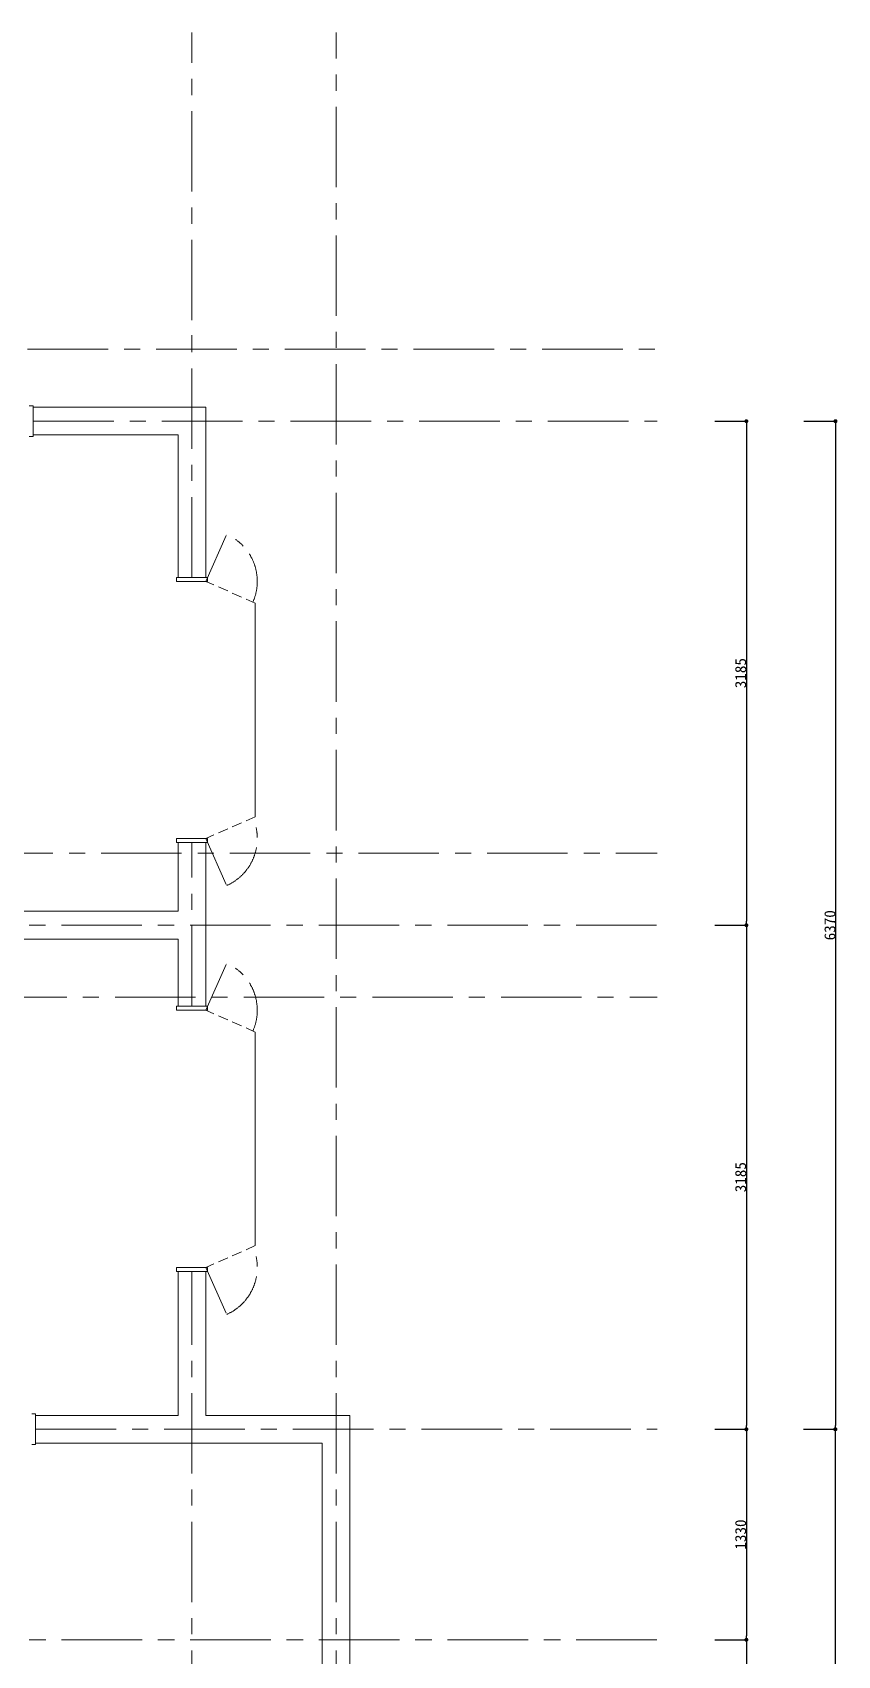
# Model space of a CAD drawing. Header units: millimetres. Extents: x -63086 to 144078, y -129912 to 13382.
# Drawn here: x 62423 to 67509, y 1859 to 12115 of the extents above; entities that cross this region are included whole.
import ezdxf

# ---------------------------------------------------------------- set-up
doc = ezdxf.new("R2010")
doc.units = ezdxf.units.MM
doc.linetypes.add('CENTERX2', pattern=[101.6, 63.5, -12.7, 12.7, -12.7])
doc.linetypes.add('HIDDEN', pattern=[9.525, 6.35, -3.175])
doc.layers.get('0').update_dxf_attribs({"lineweight": 0})
for name, color, linetype, lineweight in [('001壁芯', 7, 'CENTERX2', 0), ('002寸法', 7, 'Continuous', 0), ('003壁', 7, 'Continuous', 9), ('004建具', 7, 'Continuous', 9), ('097家具', 7, 'Continuous', 0)]:
    doc.layers.add(name, color=color, linetype=linetype, lineweight=lineweight)
doc.styles.get("Standard").update_dxf_attribs({"font": 'MS Mincho.ttf'})
doc.dimstyles.new('寸法', dxfattribs={"dimtxt": 70, "dimasz": 25, "dimexe": 1.5, "dimexo": 200, "dimtad": 1, "dimdec": 0, "dimtxsty": 'Standard', "dimblk": 'DOT', "dimcen": 2.5, "dimadec": 0, "dimazin": 0, "dimtfac": 1, "dimtdec": 0, "dimtmove": 0, "dimatfit": 3, "dimfxl": 200, "dimfxlon": 1, "dimarcsym": 0})

# ---------------------------------------------------------------- blocks, each defined once
blk = doc.blocks.new('_Dot')
at = {"color": 0, "linetype": 'ByBlock', "lineweight": -2}
blk.add_line((-0.5, 0), (-1, 0), dxfattribs=at)
at = {"color": 0, "linetype": 'ByBlock', "const_width": 0.5}
blk.add_lwpolyline([(-0.25, 0, 1), (0.25, 0, 1)], format="xyb", close=True, dxfattribs=at)
blk = doc.blocks.new('*D205')
at = {"layer": '002寸法', "color": 0, "lineweight": -2, "transparency": 16777216}
for p, q in [((66733, 9659), (66934, 9659)), ((66933, 9634), (66933, 6499)), ((66733, 6474), (66934, 6474))]:
    blk.add_line(p, q, dxfattribs=at)
at = {"layer": 'Defpoints', "color": 0, "transparency": 16777216}
for p in [(66370, 9659), (66370, 6474), (66933, 6474)]:
    blk.add_point(p, dxfattribs=at)
at = {"layer": '002寸法', "color": 0, "lineweight": -2, "transparency": 16777216, "xscale": 25, "yscale": 25, "zscale": 25}
for p, rotation in [((66933, 9659), 90), ((66933, 6474), 270)]:
    blk.add_blockref('_Dot', p, dxfattribs=dict(at, rotation=rotation))
at = {"layer": '002寸法', "color": 0, "transparency": 16777216, "insert": (66897, 8067), "char_height": 70, "attachment_point": 5, "rotation": 90}
blk.add_mtext('3185', dxfattribs=at)
blk = doc.blocks.new('*D203')
at = {"layer": '002寸法', "color": 0, "lineweight": -2, "transparency": 16777216}
for p, q in [((66733, 6474), (66934, 6474)), ((66933, 6449), (66933, 3314)), ((66733, 3289), (66934, 3289))]:
    blk.add_line(p, q, dxfattribs=at)
at = {"layer": 'Defpoints', "color": 0, "transparency": 16777216}
for p in [(66370, 6474), (54418, 3289), (66933, 3289)]:
    blk.add_point(p, dxfattribs=at)
at = {"layer": '002寸法', "color": 0, "lineweight": -2, "transparency": 16777216, "xscale": 25, "yscale": 25, "zscale": 25}
for p, rotation in [((66933, 6474), 90), ((66933, 3289), 270)]:
    blk.add_blockref('_Dot', p, dxfattribs=dict(at, rotation=rotation))
at = {"layer": '002寸法', "color": 0, "transparency": 16777216, "insert": (66897, 4882), "char_height": 70, "attachment_point": 5, "rotation": 90}
blk.add_mtext('3185', dxfattribs=at)
blk = doc.blocks.new('*D204')
at = {"layer": '002寸法', "color": 0, "lineweight": -2, "transparency": 16777216}
for p, q in [((67296, 9659), (67498, 9659)), ((67496, 9634), (67496, 3314)), ((67296, 3289), (67498, 3289))]:
    blk.add_line(p, q, dxfattribs=at)
at = {"layer": 'Defpoints', "color": 0, "transparency": 16777216}
for p in [(66370, 9659), (66370, 3289), (67496, 3289)]:
    blk.add_point(p, dxfattribs=at)
at = {"layer": '002寸法', "color": 0, "lineweight": -2, "transparency": 16777216, "xscale": 25, "yscale": 25, "zscale": 25}
for p, rotation in [((67496, 9659), 90), ((67496, 3289), 270)]:
    blk.add_blockref('_Dot', p, dxfattribs=dict(at, rotation=rotation))
at = {"layer": '002寸法', "color": 0, "transparency": 16777216, "insert": (67461, 6474), "char_height": 70, "attachment_point": 5, "rotation": 90}
blk.add_mtext('6370', dxfattribs=at)
blk = doc.blocks.new('*D202')
at = {"layer": '002寸法', "color": 0, "lineweight": -2, "transparency": 16777216}
for p, q in [((67294, 3289), (67496, 3289)), ((67494, 3264), (67494, -1236)), ((67294, -1261), (67496, -1261))]:
    blk.add_line(p, q, dxfattribs=at)
at = {"layer": 'Defpoints', "color": 0, "transparency": 16777216}
for p in [(66929, 3289), (66929, -1261), (67494, -1261)]:
    blk.add_point(p, dxfattribs=at)
at = {"layer": '002寸法', "color": 0, "lineweight": -2, "transparency": 16777216, "xscale": 25, "yscale": 25, "zscale": 25}
for p, rotation in [((67494, 3289), 90), ((67494, -1261), 270)]:
    blk.add_blockref('_Dot', p, dxfattribs=dict(at, rotation=rotation))
at = {"layer": '002寸法', "color": 0, "transparency": 16777216, "insert": (67458, 1014), "char_height": 70, "attachment_point": 5, "rotation": 90}
blk.add_mtext('4550', dxfattribs=at)
blk = doc.blocks.new('*D224')
at = {"layer": '002寸法', "color": 0, "lineweight": -2, "transparency": 16777216}
for p, q in [((66733, 3289), (66934, 3289)), ((66933, 3264), (66933, 1984)), ((66733, 1959), (66934, 1959))]:
    blk.add_line(p, q, dxfattribs=at)
at = {"layer": 'Defpoints', "color": 0, "transparency": 16777216}
for p in [(66370, 3289), (66370, 1959), (66933, 1959)]:
    blk.add_point(p, dxfattribs=at)
at = {"layer": '002寸法', "color": 0, "lineweight": -2, "transparency": 16777216, "xscale": 25, "yscale": 25, "zscale": 25}
for p, rotation in [((66933, 3289), 90), ((66933, 1959), 270)]:
    blk.add_blockref('_Dot', p, dxfattribs=dict(at, rotation=rotation))
at = {"layer": '002寸法', "color": 0, "transparency": 16777216, "insert": (66897, 2624), "char_height": 70, "attachment_point": 5, "rotation": 90}
blk.add_mtext('1330', dxfattribs=at)
blk = doc.blocks.new('*D225')
at = {"layer": '002寸法', "color": 0, "lineweight": -2, "transparency": 16777216}
for p, q in [((66733, 1959), (66934, 1959)), ((66933, 1934), (66933, 94)), ((66733, 69), (66934, 69))]:
    blk.add_line(p, q, dxfattribs=at)
at = {"layer": 'Defpoints', "color": 0, "transparency": 16777216}
for p in [(66370, 1959), (66370, 69), (66933, 69)]:
    blk.add_point(p, dxfattribs=at)
at = {"layer": '002寸法', "color": 0, "lineweight": -2, "transparency": 16777216, "xscale": 25, "yscale": 25, "zscale": 25}
for p, rotation in [((66933, 1959), 90), ((66933, 69), 270)]:
    blk.add_blockref('_Dot', p, dxfattribs=dict(at, rotation=rotation))
at = {"layer": '002寸法', "color": 0, "transparency": 16777216, "insert": (66897, 1014), "char_height": 70, "attachment_point": 5, "rotation": 90}
blk.add_mtext('1890', dxfattribs=at)

msp = doc.modelspace()

# ---------------------------------------------------------------- linework, layer by layer
at = {"layer": '001壁芯', "ltscale": 8}
for p, q in [((63430.7448, 8671.9193), (63430.7448, 12115.3398)), ((64340.7448, -4305.5057), (64340.7448, 12115.3398)), ((64340.7448, -4305.5057), (64340.7448, 12115.3398)), ((64340.7448, -4305.5057), (64340.7448, 12115.3398)), ((57515.7448, 10114.4193), (66369.5065, 10114.4193)), ((62428.2448, 9659.4193), (66369.5065, 9659.4193)), ((63430.7448, 5961.9193), (63430.7448, 6996.9193)), ((58793.2448, 6929.4193), (66369.5065, 6929.4193)), ((48788.821, 6474.4193), (66369.5065, 6474.4193)), ((58880.7448, 6019.4193), (66369.5065, 6019.4193)), ((63430.7448, -4305.5057), (63430.7448, 4286.9193)), ((62443.2448, 3289.4193), (66369.5065, 3289.4193)), ((62443.2448, 3289.4193), (66369.5065, 3289.4193)), ((48788.821, 1959.4193), (66369.5065, 1959.4193)), ((55293.2448, 1959.4193), (66369.5065, 1959.4193))]:
    msp.add_line(p, q, dxfattribs=at)
at = {"layer": '003壁', "ltscale": 10}
for p, q in [((63430.7448, 10114.4193), (63430.7448, 10201.9193)), ((63518.2448, 9746.9193), (62428.2448, 9746.9193)), ((63518.2448, 9746.9193), (63518.2448, 8671.9193)), ((63343.2448, 9571.9193), (62428.2448, 9571.9193)), ((63343.2448, 9571.9193), (63343.2448, 8671.9193)), ((63343.2448, 6996.9193), (63343.2448, 6561.9193)), ((63518.2448, 6996.9193), (63518.2448, 5961.9193)), ((63343.2448, 6561.9193), (60788.2448, 6561.9193)), ((63343.2448, 6386.9193), (60788.2448, 6386.9193)), ((63343.2448, 6386.9193), (63343.2448, 5961.9193)), ((63343.2448, 4286.9193), (63343.2448, 3376.9193)), ((63518.2448, 4286.9193), (63518.2448, 3376.9193)), ((62443.2448, 3376.9193), (63343.2448, 3376.9193)), ((63518.2448, 3376.9193), (64428.2448, 3376.9193)), ((63518.2448, 3376.9193), (64253.2448, 3376.9193)), ((64428.2448, -1348.0807), (64428.2448, 3376.9193)), ((62443.2448, 3201.9193), (64253.2448, 3201.9193)), ((64253.2448, -1173.0807), (64253.2448, 3201.9193))]:
    msp.add_line(p, q, dxfattribs=at)
at = {"layer": '004建具', "linetype": 'CENTERX2', "ltscale": 5}
for p, q in [((62428.2448, 9756.9193), (62403.2448, 9756.9193)), ((62428.2448, 9746.9193), (62428.2448, 9756.9193)), ((62428.2448, 9561.9193), (62428.2448, 9746.9193)), ((62403.2448, 9561.9193), (62428.2448, 9561.9193)), ((63518.2448, 8646.9193), (63650.4342, 8943.8215)), ((63343.2448, 8671.9193), (63333.2448, 8671.9193)), ((63333.2448, 8671.9193), (63333.2448, 8646.9193)), ((63333.2448, 8646.9193), (63343.2448, 8646.9193)), ((63528.2448, 8671.9193), (63343.2448, 8671.9193)), ((63343.2448, 8646.9193), (63518.2448, 8646.9193)), ((63518.2448, 8646.9193), (63528.2448, 8646.9193)), ((63528.2448, 8646.9193), (63528.2448, 8671.9193)), ((63343.2448, 7021.9193), (63333.2448, 7021.9193)), ((63333.2448, 7021.9193), (63333.2448, 6996.9193)), ((63333.2448, 6996.9193), (63343.2448, 6996.9193)), ((63528.2448, 7021.9193), (63343.2448, 7021.9193)), ((63343.2448, 6996.9193), (63518.2448, 6996.9193)), ((63518.2448, 7021.9193), (63650.4342, 6725.017)), ((63518.2448, 6996.9193), (63528.2448, 6996.9193)), ((63528.2448, 6996.9193), (63528.2448, 7021.9193)), ((63518.2448, 5936.9193), (63650.4342, 6233.8215)), ((63343.2448, 5961.9193), (63333.2448, 5961.9193)), ((63333.2448, 5961.9193), (63333.2448, 5936.9193)), ((63528.2448, 5961.9193), (63343.2448, 5961.9193)), ((63528.2448, 5936.9193), (63528.2448, 5961.9193)), ((63333.2448, 5936.9193), (63343.2448, 5936.9193)), ((63343.2448, 5936.9193), (63518.2448, 5936.9193)), ((63518.2448, 5936.9193), (63528.2448, 5936.9193)), ((63343.2448, 4311.9193), (63333.2448, 4311.9193)), ((63333.2448, 4311.9193), (63333.2448, 4286.9193)), ((63528.2448, 4311.9193), (63343.2448, 4311.9193)), ((63518.2448, 4311.9193), (63650.4342, 4015.017)), ((63528.2448, 4286.9193), (63528.2448, 4311.9193)), ((63333.2448, 4286.9193), (63343.2448, 4286.9193)), ((63343.2448, 4286.9193), (63518.2448, 4286.9193)), ((63518.2448, 4286.9193), (63528.2448, 4286.9193)), ((62443.2448, 3386.9193), (62418.2448, 3386.9193)), ((62443.2448, 3376.9193), (62443.2448, 3386.9193)), ((62443.2448, 3191.9193), (62443.2448, 3376.9193)), ((62418.2448, 3191.9193), (62443.2448, 3191.9193))]:
    msp.add_line(p, q, dxfattribs=at)
at = {"layer": '004建具', "linetype": 'HIDDEN', "ltscale": 10}
for p, q in [((63830.7448, 8509.4193), (63518.2448, 8646.9193)), ((63830.7448, 7159.4193), (63518.2448, 7021.9193)), ((63830.7448, 7159.4193), (63518.2448, 7021.9193)), ((63830.7448, 5799.4193), (63518.2448, 5936.9193)), ((63830.7448, 4449.4193), (63518.2448, 4311.9193)), ((63830.7448, 4449.4193), (63518.2448, 4311.9193))]:
    msp.add_line(p, q, dxfattribs=at)
at = {"layer": '004建具', "linetype": 'CENTERX2', "ltscale": 5}
for centre, start, end in [((63518.2448, 8646.9193), 336.25050551, 66), ((63518.2448, 7021.9193), 294, 23.74949449), ((63518.2448, 5936.9193), 336.25050551, 66), ((63518.2448, 4311.9193), 294, 23.74949449)]:
    msp.add_arc(centre, 325, start, end, dxfattribs=at)
at = {"layer": '097家具', "ltscale": 10}
for p, q in [((63830.7448, 8509.4193), (63830.7448, 7159.4193)), ((63343.2448, 6386.9193), (63343.2448, 5961.9193)), ((63830.7448, 5799.4193), (63830.7448, 4449.4193))]:
    msp.add_line(p, q, dxfattribs=at)

# ---------------------------------------------------------------- dimensions: what is measured, and where the dimension line sits
at = {"layer": '002寸法'}
for base, p1, p2, picture, middle in [((66932.8234, 6474.4193), (66369.5065, 9659.4193), (66369.5065, 6474.4193), '*D205', (66897.1984, 8066.9193)), ((67496.3725, 3289.4193), (66369.5065, 9659.4193), (66369.5065, 3289.4193), '*D204', (67460.7475, 6474.4193)), ((66932.8234, 3289.4193), (66369.5065, 6474.4193), (54418.2448, 3289.4193), '*D203', (66897.1984, 4881.9193)), ((66932.8234, 1959.4193), (66369.5065, 3289.4193), (66369.5065, 1959.4193), '*D224', (66897.1984, 2624.4193)), ((67494.0824, -1261.481), (66929.2654, 3288.519), (66929.2654, -1261.481), '*D202', (67458.4574, 1013.519)), ((66932.8234, 69.4193), (66369.5065, 1959.4193), (66369.5065, 69.4193), '*D225', (66897.1984, 1014.4193))]:
    dim = msp.add_linear_dim(base=base, p1=p1, p2=p2, angle=90, dimstyle='寸法', override={"dimtmove": 1}, dxfattribs=at)
    dim.commit()
    dim.dimension.update_dxf_attribs({"geometry": picture, "text_midpoint": middle})

doc.saveas('drawing.dxf')
